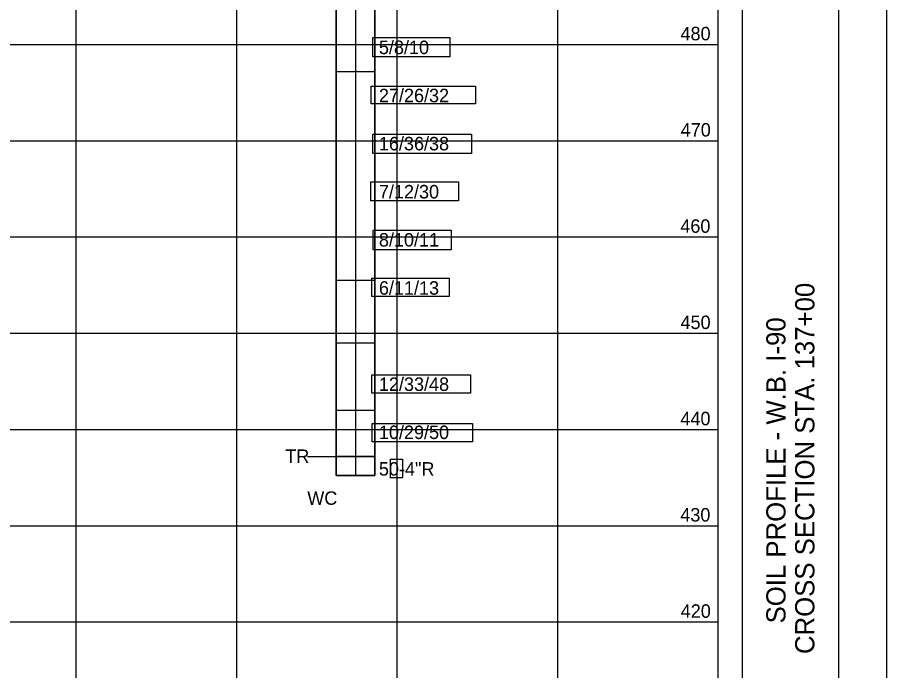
# Model space of a CAD drawing. Extents: x 2193738 to 2194889, y 666766 to 667426.
# Drawn here: x 2194618.6 to 2194889.4, y 667013.1 to 667216.8 of the extents above; entities that cross this region are included whole.
import ezdxf

# ---------------------------------------------------------------- set-up
doc = ezdxf.new("R2010")
doc.units = 0
for name, color, linetype in [('GT_Historic_Soil_Boring', 7, 'Continuous'), ('GT_Historic_Soil_Layers', 7, 'Continuous'), ('GT_Historic_Text', 7, 'Continuous'), ('GT_Project_Cells', 7, 'Continuous'), ('GT_Project_Text', 7, 'Continuous'), ('SH_Border', 7, 'Continuous'), ('SH_Cut_Line', 7, 'Continuous'), ('SH_Data', 7, 'Continuous'), ('SH_Major_Grid_Line', 7, 'Continuous'), ('SH_Text', 7, 'Continuous')]:
    doc.layers.add(name, color=color, linetype=linetype)

msp = doc.modelspace()

# ---------------------------------------------------------------- linework, layer by layer
at = {"layer": 'GT_Historic_Soil_Boring'}
for p, q in [((2194717.95, 667340.31), (2194717.95, 667073.92)), ((2194723.95, 667340.31), (2194723.95, 667073.92)), ((2194729.95, 667340.31), (2194729.95, 667073.92)), ((2194717.95, 667199.91), (2194729.95, 667199.91)), ((2194717.95, 667134.82), (2194729.95, 667134.82)), ((2194717.95, 667115.32), (2194729.95, 667115.32)), ((2194717.95, 667094.32), (2194729.95, 667094.32)), ((2194717.95, 667079.92), (2194729.95, 667079.92)), ((2194717.95, 667073.92), (2194729.95, 667073.92))]:
    msp.add_line(p, q, dxfattribs=at)
at = {"layer": 'GT_Historic_Soil_Layers'}
for points in [[(2194717.95, 667358.31), (2194729.95, 667358.31), (2194729.95, 667073.92), (2194717.95, 667073.92)], [(2194717.95, 667079.92), (2194717.95, 667073.92), (2194729.95, 667073.92), (2194729.95, 667079.92)]]:
    msp.add_lwpolyline(points, close=True, dxfattribs=at)
msp.add_lwpolyline([(2194717.95, 667226.31), (2194717.95, 667079.92), (2194729.95, 667079.92), (2194729.95, 667226.31), (2194717.95, 667226.31)], dxfattribs=at)
at = {"layer": 'GT_Project_Cells'}
msp.add_line((2194708.95, 667079.92), (2194717.95, 667079.92), dxfattribs=at)
at = {"layer": 'GT_Project_Text'}
for points in [[(2194753.38, 667204.44), (2194729.31, 667204.44), (2194729.31, 667210.54), (2194753.38, 667210.54)], [(2194761.38, 667189.84), (2194728.86, 667189.84), (2194728.86, 667195.33), (2194761.38, 667195.33)], [(2194760.14, 667174.34), (2194729.4, 667174.34), (2194729.4, 667180.33), (2194760.14, 667180.33)], [(2194756.05, 667159.59), (2194728.76, 667159.59), (2194728.76, 667165.48), (2194756.05, 667165.48)], [(2194753.74, 667144.28), (2194729.49, 667144.28), (2194729.49, 667150.42), (2194753.74, 667150.42)], [(2194753.13, 667129.73), (2194729.06, 667129.73), (2194729.06, 667135.47), (2194753.13, 667135.47)], [(2194759.82, 667099.62), (2194729.01, 667099.62), (2194729.01, 667105.31), (2194759.82, 667105.31)], [(2194760.41, 667084.47), (2194729.13, 667084.47), (2194729.13, 667090.21), (2194760.41, 667090.21)], [(2194738.63, 667073.24), (2194734.85, 667073.24), (2194734.85, 667079.03), (2194738.63, 667079.03)]]:
    msp.add_lwpolyline(points, close=True, dxfattribs=at)
at = {"layer": 'SH_Border'}
for p, q in [((2194844.45, 667410.81), (2194844.45, 666780.81)), ((2194874.45, 667410.81), (2194874.45, 666780.81))]:
    msp.add_line(p, q, dxfattribs=at)
at = {"layer": 'SH_Cut_Line'}
msp.add_lwpolyline([(2193869.45, 666765.81), (2193869.45, 667425.81), (2194889.45, 667425.81), (2194889.45, 666765.81), (2193869.45, 666765.81)], dxfattribs=at)
at = {"layer": 'SH_Data'}
msp.add_line((2194836.95, 666788.31), (2194836.95, 667388.31), dxfattribs=at)
at = {"layer": 'SH_Major_Grid_Line'}
for p, q in [((2194636.95, 666788.31), (2194636.95, 667388.31)), ((2194686.95, 666788.31), (2194686.95, 667388.31)), ((2194736.95, 666788.31), (2194736.95, 667388.31)), ((2194786.95, 666788.31), (2194786.95, 667388.31)), ((2193936.95, 667208.31), (2194836.95, 667208.31)), ((2193936.95, 667178.31), (2194836.95, 667178.31)), ((2193936.95, 667148.31), (2194836.95, 667148.31)), ((2193936.95, 667118.31), (2194836.95, 667118.31)), ((2193936.95, 667088.31), (2194836.95, 667088.31)), ((2193936.95, 667058.31), (2194836.95, 667058.31)), ((2193936.95, 667028.31), (2194836.95, 667028.31))]:
    msp.add_line(p, q, dxfattribs=at)

# ---------------------------------------------------------------- texts
at = {"layer": 'GT_Historic_Text'}
for s, p in [('5/8/10', (2194731.25, 667205.31)), ('27/26/32', (2194731.25, 667190.31)), ('16/36/38', (2194731.25, 667175.31)), ('7/12/30', (2194731.25, 667160.32)), ('8/10/11', (2194731.25, 667145.32)), ('6/11/13', (2194731.25, 667130.32)), ('12/33/48', (2194731.25, 667100.32)), ('10/29/50', (2194731.25, 667085.32)), ('50-4"R', (2194731.25, 667073.92))]:
    msp.add_text(s, height=4.2, dxfattribs=at).set_placement(p)
at = {"layer": 'SH_Data'}
for s, height, rotation, p in [('480', 4.2, 360, (2194825.23, 667209.61)), ('470', 4.2, 360, (2194825.29, 667179.61)), ('460', 4.2, 360, (2194825.16, 667149.61)), ('CROSS SECTION STA. 137+00', 6, 90, (2194866.95, 667018.31)), ('450', 4.2, 360, (2194825.23, 667119.61)), ('SOIL PROFILE - W.B. I-90', 6, 90, (2194857.95, 667027.85)), ('440', 4.2, 360, (2194825.19, 667089.61)), ('430', 4.2, 360, (2194825.16, 667059.61)), ('420', 4.2, 360, (2194825.29, 667029.61))]:
    msp.add_text(s, height=height, rotation=rotation, dxfattribs=at).set_placement(p)
at = {"layer": 'SH_Text'}
for s, p in [('TR', (2194702.07, 667077.87)), ('WC', (2194708.93, 667064.81))]:
    msp.add_text(s, height=4.2, dxfattribs=at).set_placement(p)

doc.saveas('drawing.dxf')
